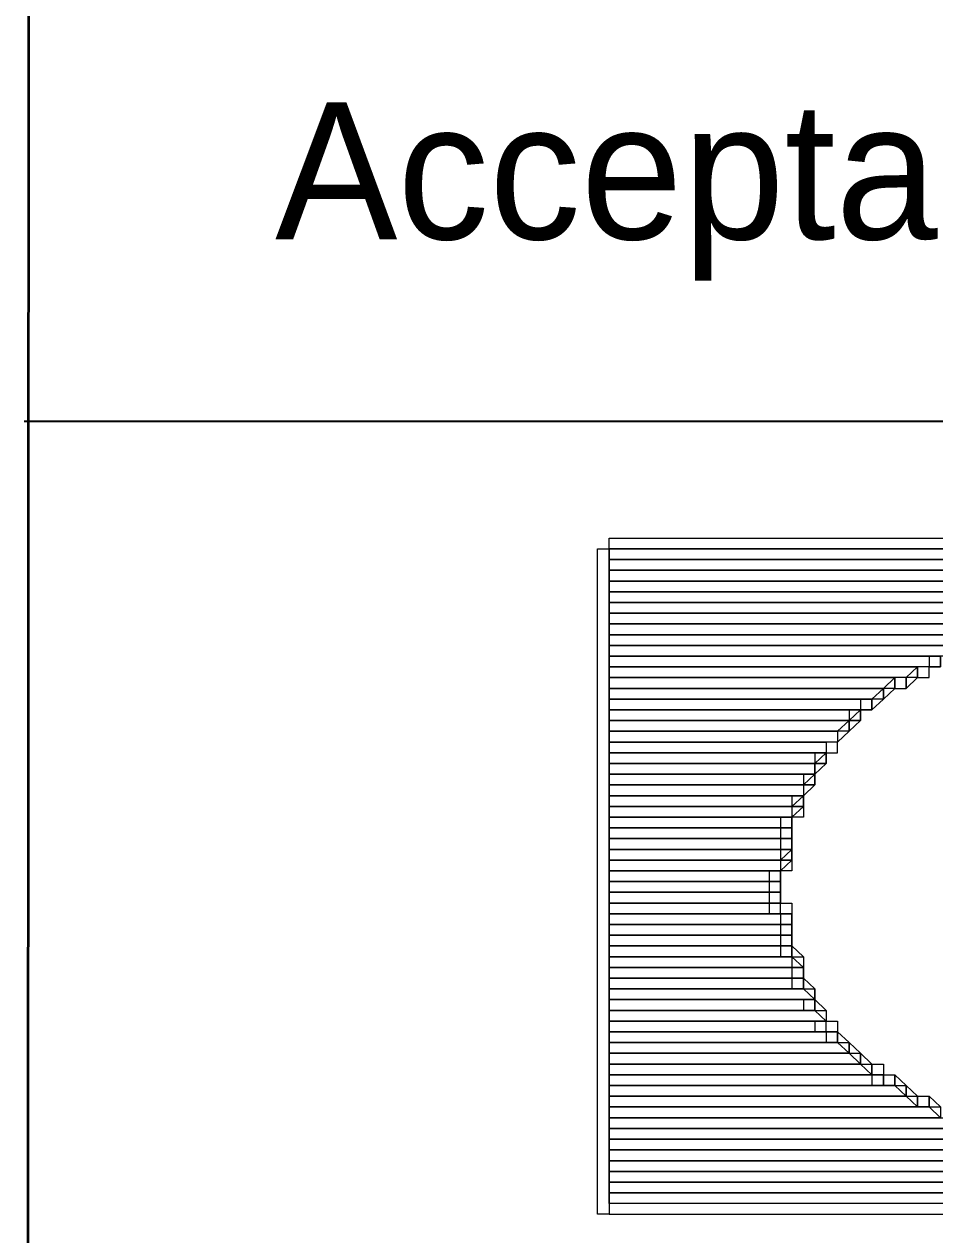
# Model space of a CAD drawing. Header units: millimetres. Extents: x 2 to 843, y -2 to 592.
# Drawn here: x 650.36 to 666.97, y 96.07 to 118.15 of the extents above; entities that cross this region are included whole.
import ezdxf

# ---------------------------------------------------------------- set-up
doc = ezdxf.new("R2010")
doc.units = ezdxf.units.MM
doc.layers.add('1', color=7, linetype='Continuous', lineweight=13)

msp = doc.modelspace()

# ---------------------------------------------------------------- linework, layer by layer
at = {"layer": '1', "lineweight": 35}
msp.add_line((650.425, 82.62), (650.479, 161.569), dxfattribs=at)
at = {"layer": '1', "lineweight": 25}
msp.add_line((650.364, 110.915), (830.917, 110.915), dxfattribs=at)
at = {"layer": '1'}
for p, q in [((661.028, 108.78), (720.48, 108.78)), ((661.028, 108.584), (720.48, 108.584)), ((661.028, 108.388), (720.48, 108.388)), ((661.028, 98.009), (720.48, 98.009)), ((661.028, 97.813), (720.48, 97.813)), ((661.028, 97.617), (720.48, 97.617)), ((661.028, 97.421), (720.48, 97.421)), ((661.028, 97.225), (720.48, 97.225)), ((661.028, 97.03), (720.48, 97.03)), ((661.028, 96.834), (720.48, 96.834))]:
    msp.add_line(p, q, dxfattribs=at)
for points in [[(720.48, 108.584), (661.028, 108.584), (661.028, 108.78), (720.48, 108.78)], [(720.48, 108.584), (661.028, 108.584), (661.028, 108.78)], [(720.48, 108.388), (661.028, 108.388), (661.028, 108.584)], [(720.48, 108.192), (661.028, 108.192), (661.028, 108.388)], [(720.48, 97.813), (661.028, 97.813), (661.028, 98.009)], [(720.48, 97.617), (661.028, 97.617), (661.028, 97.813)], [(720.48, 97.421), (661.028, 97.421), (661.028, 97.617)], [(720.48, 97.225), (661.028, 97.225), (661.028, 97.421)], [(720.48, 97.03), (661.028, 97.03), (661.028, 97.225)], [(720.48, 96.834), (661.028, 96.834), (661.028, 97.03)], [(720.48, 96.638), (661.028, 96.638), (661.028, 96.834), (720.48, 96.834)], [(720.48, 96.638), (661.028, 96.638), (661.028, 96.834)], [(720.48, 96.638), (661.028, 96.638), (661.028, 96.443), (720.48, 96.443)]]:
    msp.add_lwpolyline(points, dxfattribs=at)
for points in [[(660.82, 96.443), (660.82, 108.584), (661.028, 108.584), (661.028, 96.443)], [(661.028, 108.192), (668.531, 108.192), (668.531, 107.996), (661.028, 107.996)], [(661.028, 107.996), (668.531, 107.996), (668.531, 107.801), (661.028, 107.801)], [(661.028, 107.801), (668.322, 107.801), (668.322, 107.605), (661.028, 107.605)], [(661.028, 107.801), (668.113, 107.801), (668.113, 107.605), (661.028, 107.605)], [(661.028, 107.605), (668.113, 107.605), (668.113, 107.409), (661.028, 107.409)], [(661.028, 107.409), (667.906, 107.409), (667.906, 107.213), (661.028, 107.213)], [(661.028, 107.213), (667.697, 107.213), (667.697, 107.017), (661.028, 107.017)], [(661.028, 107.017), (667.488, 107.017), (667.488, 106.821), (661.028, 106.821)], [(661.028, 106.821), (667.28, 106.821), (667.28, 106.626), (661.028, 106.626)], [(661.028, 106.626), (667.072, 106.626), (667.072, 106.43), (661.028, 106.43)], [(661.028, 106.626), (666.863, 106.626), (666.863, 106.43), (661.028, 106.43)], [(667.072, 106.626), (666.863, 106.626), (666.863, 106.43), (667.072, 106.43)], [(661.028, 106.43), (666.655, 106.43), (666.655, 106.234), (661.028, 106.234)], [(661.028, 106.234), (666.238, 106.234), (666.238, 106.038), (661.028, 106.038)], [(666.238, 106.234), (666.03, 106.038), (666.03, 105.843), (666.238, 106.038)], [(666.446, 106.234), (666.238, 106.234), (666.238, 106.038), (666.446, 106.038)], [(666.238, 106.234), (666.238, 106.234), (666.238, 106.038), (666.238, 106.038)], [(666.238, 106.234), (666.238, 106.234), (666.238, 106.038), (666.238, 106.038)], [(666.655, 106.43), (666.446, 106.234), (666.446, 106.038), (666.655, 106.234)], [(666.655, 106.43), (666.655, 106.234), (666.863, 106.234), (666.863, 106.43)], [(666.863, 106.43), (666.655, 106.43), (666.655, 106.234), (666.863, 106.234)], [(661.028, 106.038), (666.03, 106.038), (666.03, 105.843), (661.028, 105.843)], [(666.03, 106.038), (665.821, 105.843), (665.821, 105.646), (666.03, 105.843)], [(666.03, 106.038), (666.03, 106.038), (666.03, 105.843), (666.03, 105.843)], [(661.028, 105.843), (665.821, 105.843), (665.821, 105.646), (661.028, 105.646)], [(665.821, 105.843), (665.613, 105.843), (665.613, 105.646), (665.821, 105.646)], [(661.028, 105.646), (665.613, 105.646), (665.613, 105.45), (661.028, 105.45)], [(665.405, 105.646), (665.405, 105.45), (665.613, 105.45), (665.613, 105.646)], [(665.613, 105.646), (665.405, 105.45), (665.405, 105.255), (665.613, 105.45)], [(661.028, 105.45), (665.405, 105.45), (665.405, 105.255), (661.028, 105.255)], [(661.028, 105.45), (665.405, 105.45), (665.405, 105.255), (661.028, 105.255)], [(665.405, 105.45), (665.196, 105.255), (665.196, 105.059), (665.405, 105.255)], [(665.405, 105.45), (665.405, 105.45), (665.405, 105.255), (665.405, 105.255)], [(661.028, 105.255), (665.196, 105.255), (665.196, 105.059), (661.028, 105.059)], [(661.028, 105.059), (664.987, 105.059), (664.987, 104.863), (661.028, 104.863)], [(664.987, 105.059), (664.987, 104.863), (665.196, 104.863), (665.196, 105.059)], [(665.196, 105.059), (664.987, 105.059), (664.987, 104.863), (665.196, 104.863)], [(661.028, 104.863), (664.987, 104.863), (664.987, 104.667), (661.028, 104.667)], [(664.78, 104.863), (664.78, 104.667), (664.987, 104.667), (664.987, 104.863)], [(664.987, 104.863), (664.78, 104.667), (664.78, 104.472), (664.987, 104.667)], [(661.028, 104.667), (664.78, 104.667), (664.78, 104.472), (661.028, 104.472)], [(661.028, 104.472), (664.78, 104.472), (664.78, 104.276), (661.028, 104.276)], [(661.028, 104.472), (664.571, 104.472), (664.571, 104.276), (661.028, 104.276)], [(664.571, 104.472), (664.571, 104.276), (664.78, 104.276), (664.78, 104.472)], [(664.78, 104.472), (664.571, 104.276), (664.571, 104.08), (664.78, 104.276)], [(664.78, 104.667), (664.78, 104.667), (664.78, 104.472), (664.78, 104.472)], [(661.028, 104.276), (664.571, 104.276), (664.571, 104.08), (661.028, 104.08)], [(661.028, 104.08), (664.571, 104.08), (664.571, 103.884), (661.028, 103.884)], [(664.363, 104.08), (664.363, 103.884), (664.571, 103.884), (664.571, 104.08)], [(664.571, 104.08), (664.363, 103.884), (664.363, 103.688), (664.571, 103.884)], [(664.571, 104.08), (664.571, 104.08), (664.571, 103.884), (664.571, 103.884)], [(661.028, 103.884), (664.571, 103.884), (664.571, 103.688), (661.028, 103.688)], [(661.028, 103.688), (664.363, 103.688), (664.363, 103.492), (661.028, 103.492)], [(664.154, 103.688), (664.154, 103.492), (664.363, 103.492), (664.363, 103.688)], [(661.028, 103.492), (664.363, 103.492), (664.363, 103.296), (661.028, 103.296)], [(664.154, 103.492), (664.154, 103.296), (664.363, 103.296), (664.363, 103.492)], [(661.028, 103.296), (664.363, 103.296), (664.363, 103.101), (661.028, 103.101)], [(661.028, 103.296), (664.363, 103.296), (664.363, 103.101), (661.028, 103.101)], [(664.154, 103.296), (664.154, 103.101), (664.363, 103.101), (664.363, 103.296)], [(661.028, 103.101), (664.363, 103.101), (664.363, 102.905), (661.028, 102.905)], [(664.154, 103.101), (664.154, 102.905), (664.363, 102.905), (664.363, 103.101)], [(664.363, 103.101), (664.154, 102.905), (664.154, 102.709), (664.363, 102.905)], [(664.363, 103.101), (664.363, 103.101), (664.363, 102.905), (664.363, 102.905)], [(661.028, 102.905), (664.363, 102.905), (664.363, 102.709), (661.028, 102.709)], [(661.028, 102.709), (664.154, 102.709), (664.154, 102.513), (661.028, 102.513)], [(663.946, 102.709), (663.946, 102.513), (664.154, 102.513), (664.154, 102.709)], [(661.028, 102.513), (664.154, 102.513), (664.154, 102.317), (661.028, 102.317)], [(663.946, 102.513), (663.946, 102.317), (664.154, 102.317), (664.154, 102.513)], [(661.028, 102.317), (664.154, 102.317), (664.154, 102.121), (661.028, 102.121)], [(661.028, 102.317), (664.154, 102.317), (664.154, 102.121), (661.028, 102.121)], [(663.946, 102.317), (663.946, 102.121), (664.154, 102.121), (664.154, 102.317)], [(661.028, 102.121), (664.363, 102.121), (664.363, 101.925), (661.028, 101.925)], [(663.946, 102.121), (663.946, 101.925), (664.154, 101.925), (664.154, 102.121)], [(664.154, 102.121), (664.363, 102.121), (664.363, 101.925), (664.154, 101.925)], [(661.028, 101.925), (664.363, 101.925), (664.363, 101.73), (661.028, 101.73)], [(664.154, 101.925), (664.154, 101.73), (664.363, 101.73), (664.363, 101.925)], [(661.028, 101.73), (664.363, 101.73), (664.363, 101.534), (661.028, 101.534)], [(664.154, 101.73), (664.154, 101.534), (664.363, 101.534), (664.363, 101.73)], [(661.028, 101.534), (664.363, 101.534), (664.363, 101.338), (661.028, 101.338)], [(664.154, 101.534), (664.154, 101.338), (664.363, 101.338), (664.363, 101.534)], [(661.028, 101.338), (664.363, 101.338), (664.363, 101.143), (661.028, 101.143)], [(664.154, 101.338), (664.154, 101.143), (664.363, 101.143), (664.363, 101.338)], [(664.363, 101.338), (664.363, 101.338), (664.363, 101.143), (664.363, 101.143)], [(664.363, 101.338), (664.571, 101.143), (664.571, 100.946), (664.363, 101.143)], [(661.028, 101.143), (664.363, 101.143), (664.363, 100.946), (661.028, 100.946)], [(661.028, 101.143), (664.571, 101.143), (664.571, 100.946), (661.028, 100.946)], [(661.028, 100.946), (664.571, 100.946), (664.571, 100.75), (661.028, 100.75)], [(664.363, 100.946), (664.363, 100.75), (664.571, 100.75), (664.571, 100.946)], [(661.028, 100.75), (664.571, 100.75), (664.571, 100.555), (661.028, 100.555)], [(664.363, 100.75), (664.363, 100.555), (664.571, 100.555), (664.571, 100.75)], [(664.571, 100.75), (664.78, 100.555), (664.78, 100.359), (664.571, 100.555)], [(661.028, 100.555), (664.78, 100.555), (664.78, 100.359), (661.028, 100.359)], [(664.78, 100.555), (664.78, 100.555), (664.78, 100.359), (664.78, 100.359)], [(661.028, 100.359), (664.78, 100.359), (664.78, 100.163), (661.028, 100.163)], [(664.571, 100.359), (664.571, 100.163), (664.78, 100.163), (664.78, 100.359)], [(664.78, 100.359), (664.987, 100.163), (664.987, 99.967), (664.78, 100.163)], [(661.028, 100.163), (664.987, 100.163), (664.987, 99.967), (661.028, 99.967)], [(661.028, 100.163), (664.987, 100.163), (664.987, 99.967), (661.028, 99.967)], [(661.028, 99.967), (665.196, 99.967), (665.196, 99.772), (661.028, 99.772)], [(664.78, 99.967), (664.78, 99.772), (664.987, 99.772), (664.987, 99.967)], [(664.987, 99.967), (665.196, 99.967), (665.196, 99.772), (664.987, 99.772)], [(661.028, 99.772), (665.196, 99.772), (665.196, 99.576), (661.028, 99.576)], [(664.987, 99.772), (664.987, 99.576), (665.196, 99.576), (665.196, 99.772)], [(665.196, 99.772), (665.405, 99.576), (665.405, 99.38), (665.196, 99.576)], [(661.028, 99.576), (665.405, 99.576), (665.405, 99.38), (661.028, 99.38)], [(661.028, 99.38), (665.613, 99.38), (665.613, 99.184), (661.028, 99.184)], [(665.405, 99.576), (665.405, 99.576), (665.405, 99.38), (665.405, 99.38)], [(665.405, 99.576), (665.613, 99.38), (665.613, 99.184), (665.405, 99.38)], [(665.613, 99.38), (665.613, 99.38), (665.613, 99.184), (665.613, 99.184)], [(665.613, 99.38), (665.821, 99.184), (665.821, 98.988), (665.613, 99.184)], [(661.028, 99.184), (665.821, 99.184), (665.821, 98.988), (661.028, 98.988)], [(665.821, 99.184), (666.03, 99.184), (666.03, 98.988), (665.821, 98.988)], [(661.028, 98.988), (666.03, 98.988), (666.03, 98.792), (661.028, 98.792)], [(661.028, 98.988), (666.238, 98.988), (666.238, 98.792), (661.028, 98.792)], [(665.821, 98.988), (665.821, 98.792), (666.03, 98.792), (666.03, 98.988)], [(666.03, 98.988), (666.238, 98.988), (666.238, 98.792), (666.03, 98.792)], [(666.238, 98.988), (666.446, 98.792), (666.446, 98.596), (666.238, 98.792)], [(661.028, 98.792), (666.446, 98.792), (666.446, 98.596), (661.028, 98.596)], [(666.446, 98.792), (666.446, 98.792), (666.446, 98.596), (666.446, 98.596)], [(666.446, 98.792), (666.655, 98.596), (666.655, 98.401), (666.446, 98.596)], [(661.028, 98.596), (666.863, 98.596), (666.863, 98.401), (661.028, 98.401)], [(666.655, 98.596), (666.863, 98.596), (666.863, 98.401), (666.655, 98.401)], [(666.863, 98.596), (667.072, 98.401), (667.072, 98.205), (666.863, 98.401)], [(661.028, 98.401), (667.072, 98.401), (667.072, 98.205), (661.028, 98.205)], [(661.028, 98.205), (667.697, 98.205), (667.697, 98.009), (661.028, 98.009)], [(661.028, 98.009), (668.531, 98.009), (668.531, 97.813), (661.028, 97.813)]]:
    msp.add_lwpolyline(points, close=True, dxfattribs=at)

# ---------------------------------------------------------------- texts
msp.add_text('Acceptance Code:  1      1B      2A      2      3      4  ', height=2.5, dxfattribs=at).set_placement((654.939, 114.231))

doc.saveas('drawing.dxf')
